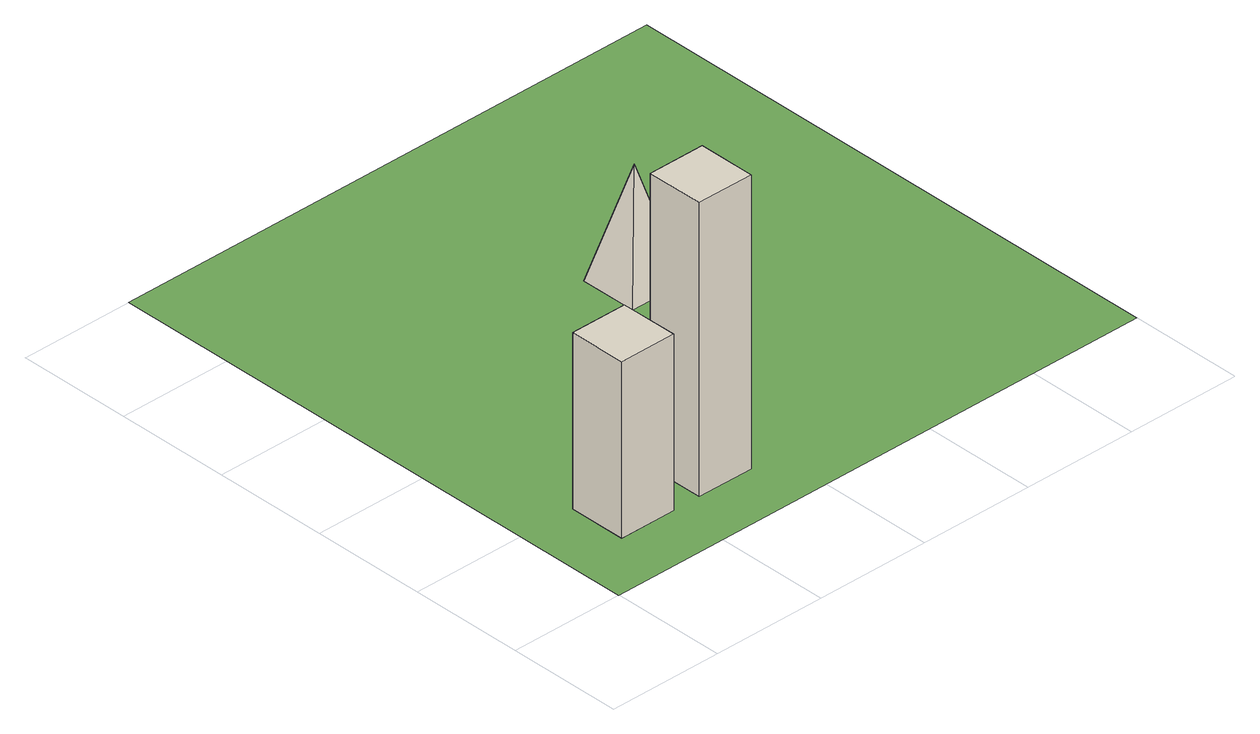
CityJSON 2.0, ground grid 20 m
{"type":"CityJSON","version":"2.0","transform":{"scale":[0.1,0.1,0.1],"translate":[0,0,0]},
"CityObjects":{
"building1":{"type":"Building","attributes":{"name":"Building A","class":"Residential"},"geometry":[{"type":"Solid","lod":"2","boundaries":[[[[0,1,2,3]],[[4,5,6,7]],[[0,4,7,3]],[[1,5,4,0]],[[2,6,5,1]],[[3,7,6,2]]]]}]},
"building2":{"type":"Building","attributes":{"name":"Building B","class":"Residential"},"geometry":[{"type":"Solid","lod":"2","boundaries":[[[[8,9,10,11]],[[12,13,14,15]],[[8,12,15,11]],[[9,13,12,8]],[[10,14,13,9]],[[11,15,14,10]]]]}]},
"building3":{"type":"Building","attributes":{"class":"Monument"},"geometry":[{"type":"Solid","lod":"2","boundaries":[[[[16,17,18,19]],[[16,20,19]],[[17,20,16]],[[18,20,17]],[[19,20,18]]]]}]},
"plantcover1":{"type":"PlantCover","attributes":{"name":"Green Park Area"},"geometry":[{"type":"MultiSurface","lod":"2","boundaries":[[[21,22,23,24]]]}]}
},
"vertices":[
[200,100,0],[200,200,0],[100,200,0],[100,100,0],[200,100,300],[200,200,300],[100,200,300],[100,100,300],
[350,100,0],[350,200,0],[250,200,0],[250,100,0],[350,100,500],[350,200,500],[250,200,500],[250,100,500],
[600,500,0],[600,600,0],[500,600,0],[500,500,0],[550,550,200],
[1000,0,0],[1000,1000,0],[0,1000,0],[0,0,0]
]}
